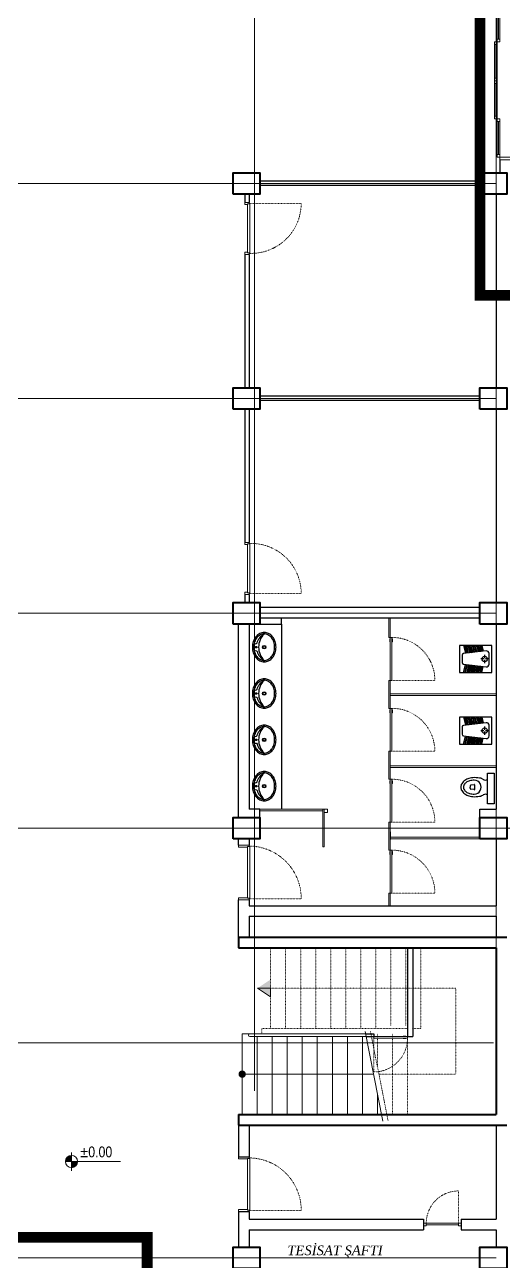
# Model space of a CAD drawing. Header units: centimetres. Extents: x 405464 to 563355, y 50011 to 66875.
# Drawn here: x 505060 to 505952, y 54713 to 57015 of the extents above; entities that cross this region are included whole.
import ezdxf

# ---------------------------------------------------------------- set-up
doc = ezdxf.new("R2010")
doc.units = ezdxf.units.CM
doc.linetypes.add('DASHDOT', pattern=[25.4, 12.7, -6.35, 0, -6.35])
doc.linetypes.add('DOT', pattern=[0.25, 0, -0.25])
doc.layers.get('0').update_dxf_attribs({"lineweight": 9})
for name, color, linetype, lineweight in [('0-KRCN-MİMARİ-220526', 8, 'Continuous', 9), ('A_Aks', 30, 'DASHDOT', 9), ('A_Arka', 8, 'Continuous', 9), ('A_Bölme-Ex', 33, 'Continuous', 13), ('A_Duvar-alçiplak', 3, 'Continuous', 30), ('A_Duvar-Ex', 2, 'Continuous', 30), ('A_Islak Hacim', 162, 'Continuous', 25), ('A_Kapı Doğrama-Ex', 32, 'Continuous', 15), ('A_Kolon', 6, 'Continuous', 40), ('A_Korkuluk', 24, 'Continuous', 15), ('A_Mahal', 254, 'Continuous', 9), ('A_Merdiven', 61, 'Continuous', 13), ('A_Pencere Doğrama-Ex', 140, 'Continuous', 15), ('A_Text', 51, 'Continuous', 9)]:
    doc.layers.add(name, color=color, linetype=linetype, lineweight=lineweight)
doc.styles.add('MAHAL', font='swissc.ttf')
doc.styles.add('notlar', font='timesi.ttf')

# ---------------------------------------------------------------- blocks, each defined once
blk = doc.blocks.new('kott')
h = blk.add_hatch(color=256)
h.paths.add_polyline_path([(0, 11.4, 0.414214), (-11.4, 0), (0, 0)])
h.paths.add_polyline_path([(11.4, 0), (0, 0), (0, -11.4, 0.414214)])
for points in [[(0, 17.1), (0, -17.1)], [(-11.4, 0), (91.4, 0)]]:
    blk.add_lwpolyline(points)
blk.add_circle((0, 0), 11.4)
at = {"layer": 'A_Pencere Doğrama-Ex', "style": 'MAHAL'}
blk.add_attdef('KOT', (14.4, 10.8), '', height=20, dxfattribs=at)
blk = doc.blocks.new('a_aks')
at = {"layer": 'A_Aks', "color": 8, "ltscale": 200}
for p, q in [((1130, 5308), (1130, -831.1)), ((1580, 5308), (1580, -831.1)), ((-743.4, 4457), (1580, 4457)), ((-743.4, 4057), (1580, 4057)), ((-743.4, 3657), (1580, 3657)), ((-743.4, 3257), (12633.6, 3257)), ((-743.4, 2857), (1575, 2857)), ((-743.4, 2457), (1580, 2457))]:
    blk.add_line(p, q, dxfattribs=at)
blk = doc.blocks.new('mimari_yeni_durum')
at = {"layer": 'A_Korkuluk'}
h = blk.add_hatch(color=8, dxfattribs=at)
h.paths.add_polyline_path([(1160, 2959), (1160, 2942.9), (1135.7, 2959)])
h.paths.add_polyline_path([(1160, 2959), (1160, 2975.1), (1135.7, 2959)])
at = {"color": 8}
for p, q in [((1120, 4422), (1112, 4422)), ((1112, 4422), (1112, 4418)), ((1120, 4419), (1120, 4422)), ((1112, 4418), (1117, 4418)), ((1120, 4419), (1117, 4419)), ((1117, 4419), (1117, 4328)), ((1117, 4418), (1117, 4419)), ((1117, 4419), (1120, 4419)), ((1121, 4420), (1120, 4420)), ((1120, 4420), (1120, 4419)), ((1121, 4419), (1121, 4420)), ((1121, 4327), (1121, 4419)), ((1112, 4329), (1117, 4329)), ((1112, 4329), (1112, 4325)), ((1117, 4329), (1117, 4328)), ((1120, 4325), (1112, 4325)), ((1117, 4328), (1120, 4328)), ((1117, 4328), (1120, 4328)), ((1120, 4328), (1120, 4327)), ((1120, 4328), (1120, 4325)), ((1120, 4327), (1121, 4327)), ((1120, 4325), (1120, 4325)), ((1120, 3789), (1112, 3789)), ((1112, 3785), (1112, 3789)), ((1112, 3785), (1117, 3785)), ((1117, 3786), (1120, 3786)), ((1117, 3695), (1117, 3786)), ((1117, 3786), (1120, 3786)), ((1117, 3785), (1117, 3786)), ((1120, 3786), (1120, 3789)), ((1120, 3789), (1120, 3789)), ((1120, 3786), (1120, 3787)), ((1120, 3787), (1121, 3787)), ((1121, 3787), (1121, 3695)), ((1112, 3696), (1117, 3696)), ((1112, 3692), (1112, 3696)), ((1120, 3692), (1112, 3692)), ((1117, 3696), (1117, 3695)), ((1120, 3695), (1117, 3695)), ((1117, 3695), (1120, 3695)), ((1120, 3694), (1120, 3695)), ((1120, 3695), (1120, 3692)), ((1121, 3694), (1120, 3694)), ((1121, 3695), (1121, 3694)), ((1120, 3225.5), (1100, 3225.5)), ((1100, 3221.5), (1100, 3225.5)), ((1120, 3222.5), (1120, 3225.5)), ((1120, 3225.5), (1120, 3225.5)), ((1120, 3222.5), (1120, 3223.5)), ((1120, 3223.5), (1121, 3223.5)), ((1121, 3223.5), (1121, 3126.5)), ((1100, 3221.5), (1117, 3221.5)), ((1117, 3222.5), (1120, 3222.5)), ((1117, 3126.5), (1117, 3222.5)), ((1117, 3222.5), (1120, 3222.5)), ((1117, 3221.5), (1117, 3222.5)), ((1100, 3127.5), (1117, 3127.5)), ((1100, 3123.5), (1100, 3127.5)), ((1120, 3123.5), (1100, 3123.5)), ((1117, 3127.5), (1117, 3126.5)), ((1120, 3126.5), (1117, 3126.5)), ((1117, 3126.5), (1120, 3126.5)), ((1120, 3125.5), (1120, 3126.5)), ((1120, 3126.5), (1120, 3123.5)), ((1121, 3125.5), (1120, 3125.5)), ((1121, 3126.5), (1121, 3125.5)), ((1120, 2645), (1100, 2645)), ((1100, 2641), (1100, 2645)), ((1100, 2641), (1117, 2641)), ((1117, 2642), (1120, 2642)), ((1117, 2546), (1117, 2642)), ((1117, 2642), (1120, 2642)), ((1117, 2641), (1117, 2642)), ((1120, 2642), (1120, 2645)), ((1120, 2645), (1120, 2645)), ((1120, 2642), (1120, 2643)), ((1120, 2643), (1121, 2643)), ((1121, 2643), (1121, 2546)), ((1100, 2547), (1117, 2547)), ((1100, 2543), (1100, 2547)), ((1120, 2543), (1100, 2543)), ((1117, 2547), (1117, 2546)), ((1120, 2546), (1117, 2546)), ((1117, 2546), (1120, 2546)), ((1120, 2545), (1120, 2546)), ((1120, 2546), (1120, 2543)), ((1121, 2545), (1120, 2545)), ((1121, 2546), (1121, 2545))]:
    blk.add_line(p, q, dxfattribs=at)
at = {"color": 8, "linetype": 'DOT'}
blk.add_line((1510, 2521.5), (1510, 2581.5), dxfattribs=at)
for points in [[(1120, 4420), (1217, 4420)], [(1120, 3694), (1217, 3694)], [(1120, 3125.5), (1217, 3125.5)], [(1120, 2545), (1217, 2545)]]:
    blk.add_lwpolyline(points, dxfattribs=at)
at = {"color": 8, "ltscale": 10}
for points in [[(1386, 3532), (1386, 3612), (1383, 3612), (1383, 3532)], [(1386, 3400), (1386, 3480), (1383, 3480), (1383, 3400)], [(1386, 3268), (1386, 3348), (1383, 3348), (1383, 3268)], [(1386, 3136), (1386, 3216), (1383, 3216), (1383, 3136)]]:
    blk.add_lwpolyline(points, close=True, dxfattribs=at)
at = {"color": 8, "linetype": 'DOT'}
for points in [[(1386, 3612, -0.414214), (1466, 3532), (1386, 3532)], [(1386, 3480, -0.414214), (1466, 3400), (1386, 3400)], [(1386, 3348, -0.414214), (1466, 3268), (1386, 3268)], [(1386, 3216, -0.414214), (1466, 3136), (1386, 3136)]]:
    blk.add_lwpolyline(points, format="xyb", dxfattribs=at)
at = {"color": 8}
for points in [[(1445, 2516.5), (1450, 2516.5), (1450, 2521.5), (1445, 2521.5)], [(1450, 2521.5), (1510, 2521.5), (1510, 2518.5), (1450, 2518.5)], [(1510, 2516.5), (1515, 2516.5), (1515, 2521.5), (1510, 2521.5)]]:
    blk.add_lwpolyline(points, close=True, dxfattribs=at)
at = {"color": 8, "linetype": 'DOT'}
for centre, radius, start, end in [((1123.5, 4420.5), 93.5, 267.7987, 359.7206), ((1123.5, 3693.5), 93.5, 0.2794, 92.2013), ((1119.3, 3125.8), 97.7, 359.8301, 89.6509), ((1119.3, 2545.3), 97.7, 359.8301, 89.6509), ((1510, 2521.5), 60, 90, 180)]:
    blk.add_arc(centre, radius, start, end, dxfattribs=at)
at = {"layer": 'A_Arka', "color": 8}
for points in [[(1582, 4791), (1582, 4720.9), (1587, 4720.9), (1587, 4791)], [(1577, 4648.5), (1577, 4720.9), (1582, 4720.9), (1582, 4648.5)], [(1577, 4577.3), (1577, 4648.5), (1582, 4648.5), (1582, 4577.3)], [(1582, 4506), (1582, 4577.3), (1587, 4577.3), (1587, 4506)]]:
    blk.add_lwpolyline(points, close=True, dxfattribs=at)
for points in [[(1383, 3609.2), (1382.2, 3609.2), (1382.2, 3603.8), (1383, 3603.8)], [(1386, 3609.2), (1386.8, 3609.2), (1386.8, 3603.8), (1386, 3603.8)], [(1383, 3477.2), (1382.2, 3477.2), (1382.2, 3471.8), (1383, 3471.8)], [(1386, 3477.2), (1386.8, 3477.2), (1386.8, 3471.8), (1386, 3471.8)], [(1383, 3345.2), (1382.2, 3345.2), (1382.2, 3339.8), (1383, 3339.8)], [(1386, 3345.2), (1386.8, 3345.2), (1386.8, 3339.8), (1386, 3339.8)], [(1383, 3213.2), (1382.2, 3213.2), (1382.2, 3207.8), (1383, 3207.8)], [(1386, 3213.2), (1386.8, 3213.2), (1386.8, 3207.8), (1386, 3207.8)], [(1412.2, 2869), (1412.2, 2869.8), (1406.8, 2869.8), (1406.8, 2869)], [(1412.2, 2866), (1412.2, 2865.2), (1406.8, 2865.2), (1406.8, 2866)]]:
    blk.add_lwpolyline(points, dxfattribs=at)
at = {"layer": 'A_Bölme-Ex', "color": 8}
for p, q in [((1380, 3648), (1380, 3612)), ((1383, 3648), (1383, 3612)), ((1380, 3612), (1383, 3612)), ((1380, 3532), (1380, 3480)), ((1380, 3532), (1383, 3532)), ((1383, 3532), (1383, 3480)), ((1383, 3507), (1580, 3507)), ((1383, 3504), (1580, 3504)), ((1380, 3400), (1380, 3348)), ((1380, 3400), (1383, 3400)), ((1383, 3400), (1383, 3348)), ((1383, 3373), (1580, 3373)), ((1383, 3370), (1580, 3370)), ((1140, 3292), (1260, 3292)), ((1257, 3289), (1140, 3289)), ((1257, 3222), (1257, 3292)), ((1260, 3292), (1260, 3222)), ((1380, 3268), (1380, 3216)), ((1383, 3268), (1383, 3216)), ((1383, 3240), (1550, 3240)), ((1383, 3237), (1550, 3237)), ((1260, 3222), (1257, 3222)), ((1380, 3136), (1380, 3112)), ((1383, 3136), (1383, 3112))]:
    blk.add_line(p, q, dxfattribs=at)
for points in [[(1383, 3480), (1380, 3480)], [(1383, 3348), (1380, 3348)], [(1383, 3268), (1380, 3268)], [(1383, 3216), (1380, 3216)], [(1383, 3136), (1380, 3136)]]:
    blk.add_lwpolyline(points, dxfattribs=at)
blk.add_lwpolyline([(1260, 3286), (1266, 3286), (1266, 3292), (1260, 3292)], close=True, dxfattribs=at)
at = {"layer": 'A_Duvar-alçiplak', "color": 8}
for p, q in [((1587, 4501), (1587, 4477)), ((1140, 4462), (1550, 4462)), ((1140, 4454), (1550, 4454)), ((1112, 4437), (1112, 4422)), ((1120, 4437), (1120, 4422)), ((1580, 4437), (1580, 4077)), ((1112, 4325), (1112, 4077)), ((1120, 4325), (1120, 4077)), ((1550, 4061), (1140, 4061)), ((1550, 4053), (1140, 4053)), ((1112, 4037), (1112, 3789)), ((1120, 4037), (1120, 3789)), ((1580, 4037), (1580, 3677)), ((1112, 3692), (1112, 3677)), ((1120, 3692), (1120, 3677)), ((1550, 3668), (1140, 3668)), ((1180, 3637), (1180, 3648)), ((1100, 3277), (1100, 3637)), ((1140, 3637), (1180, 3637)), ((1100, 3225.5), (1100, 3237)), ((1100, 3054), (1100, 3123.5)), ((1415, 3034), (1415, 2869)), ((1425, 3034), (1425, 2869)), ((1336.9, 2874), (1352, 2874)), ((1337.9, 2869), (1352, 2869)), ((1352, 2874), (1352, 2869)), ((1415, 2869), (1425, 2869)), ((1100, 2704), (1100, 2645)), ((1120, 2704), (1120, 2645)), ((1580, 2704), (1580, 2529)), ((1100, 2645), (1120, 2645)), ((1100, 2543), (1100, 2477)), ((1100, 2543), (1120, 2543)), ((1120, 2543), (1120, 2529)), ((1120, 2529), (1445, 2529)), ((1445, 2529), (1445, 2509)), ((1515, 2529), (1515, 2509)), ((1515, 2529), (1580, 2529))]:
    blk.add_line(p, q, dxfattribs=at)
at = {"layer": 'A_Duvar-Ex', "color": 8}
for p, q in [((1550, 3648), (1140, 3648)), ((1120, 3637), (1120, 3292)), ((1580, 3637), (1580, 3292)), ((1140, 3292), (1120, 3292)), ((1140, 3277), (1140, 3292)), ((1550, 3277), (1550, 3292)), ((1550, 3292), (1580, 3292)), ((1383, 3250), (1383, 3240)), ((1383, 3248.5), (1383, 3235.5)), ((1120, 3237), (1120, 3225.5)), ((1580, 3237), (1580, 3112)), ((1120, 3123.5), (1120, 3112)), ((1120, 3112), (1580, 3112)), ((1120, 3093), (1580, 3093)), ((1120, 3093), (1120, 3054)), ((1580, 3093), (1580, 3054)), ((1120, 2509), (1120, 2477)), ((1120, 2509), (1445, 2509)), ((1515, 2509), (1580, 2509)), ((1580, 2509), (1580, 2477))]:
    blk.add_line(p, q, dxfattribs=at)
at = {"layer": 'A_Islak Hacim', "color": 8}
for p, q in [((1180, 3637), (1180, 3292)), ((1519.4, 3597), (1523.1, 3582.2)), ((1553.4, 3597), (1556.1, 3586.2)), ((1557.3, 3571.9), (1551.7, 3571.9)), ((1558.9, 3573.2), (1558.9, 3579.5)), ((1558.9, 3564.1), (1558.9, 3570.4)), ((1565.6, 3571.9), (1560.2, 3571.9)), ((1519.4, 3547), (1523.1, 3561.8)), ((1553.4, 3547), (1556.1, 3557.8)), ((1519.4, 3463.5), (1523.1, 3448.7)), ((1553.4, 3463.5), (1556.1, 3452.7)), ((1557.3, 3438.4), (1551.7, 3438.4)), ((1558.9, 3439.7), (1558.9, 3446)), ((1558.9, 3430.6), (1558.9, 3436.9)), ((1565.6, 3438.4), (1560.2, 3438.4)), ((1519.4, 3413.5), (1523.1, 3428.3)), ((1553.4, 3413.5), (1556.1, 3424.3))]:
    blk.add_line(p, q, dxfattribs=at)
at = {"layer": 'A_Islak Hacim', "color": 8, "ltscale": 3}
for p, q in [((1552.3, 3349.8), (1556.3, 3347.5)), ((1531.5, 3335.3), (1531.5, 3333.3)), ((1531.5, 3331.2), (1531.5, 3333.3)), ((1540, 3337.5), (1532.9, 3336.8)), ((1540, 3329), (1532.9, 3329.7)), ((1552.3, 3316.8), (1556.3, 3319))]:
    blk.add_line(p, q, dxfattribs=at)
at = {"layer": 'A_Islak Hacim', "color": 8}
for points in [[(1148, 3621.1, 0.119068), (1139.8, 3619.2, 0.10477), (1132.4, 3613.1, 0.089357), (1127.7, 3604.5, 0.080856), (1126, 3593.9, 0.080856), (1127.7, 3583.2, 0.089357), (1132.4, 3574.6, 0.10477), (1139.8, 3568.6, 0.119068), (1148, 3566.6, 0.119068), (1156.2, 3568.6, 0.10477), (1163.6, 3574.6, 0.089357), (1168.3, 3583.2, 0.080856), (1170, 3593.9, 0.080856), (1168.3, 3604.5, 0.089357), (1163.6, 3613.1, 0.10477), (1156.2, 3619.2, 0.119068)], [(1148, 3618.6, 0.119068), (1141, 3616.9, 0.10477), (1134.4, 3611.6, 0.089357), (1130.1, 3603.8, 0.080856), (1128.5, 3593.9, 0.080856), (1130.1, 3584, 0.089357), (1134.4, 3576.2, 0.10477), (1141, 3570.8, 0.119068), (1148, 3569.1, 0.119068), (1155, 3570.8, 0.10477), (1161.6, 3576.2, 0.089357), (1165.9, 3584, 0.080856), (1167.5, 3593.9, 0.080856), (1165.9, 3603.8, 0.089357), (1161.6, 3611.6, 0.10477), (1155, 3616.9, 0.119068)], [(1567, 3581.9, 0.449642), (1561.4, 3586.8), (1519.6, 3581.8, 0.379651), (1517, 3578.8), (1517, 3565.2, 0.379651), (1519.6, 3562.2), (1561.4, 3557.2, 0.449642), (1567, 3562.1)], [(1148, 3534.9, 0.119068), (1139.8, 3532.9, 0.10477), (1132.4, 3526.9, 0.089357), (1127.7, 3518.3, 0.080856), (1126, 3507.6, 0.080856), (1127.7, 3497, 0.089357), (1132.4, 3488.4, 0.10477), (1139.8, 3482.3, 0.119068), (1148, 3480.4, 0.119068), (1156.2, 3482.3, 0.10477), (1163.6, 3488.4, 0.089357), (1168.3, 3497, 0.080856), (1170, 3507.6, 0.080856), (1168.3, 3518.3, 0.089357), (1163.6, 3526.9, 0.10477), (1156.2, 3532.9, 0.119068)], [(1148, 3532.4, 0.119068), (1141, 3530.7, 0.10477), (1134.4, 3525.3, 0.089357), (1130.1, 3517.5, 0.080856), (1128.5, 3507.6, 0.080856), (1130.1, 3497.7, 0.089357), (1134.4, 3489.9, 0.10477), (1141, 3484.6, 0.119068), (1148, 3482.9, 0.119068), (1155, 3484.6, 0.10477), (1161.6, 3489.9, 0.089357), (1165.9, 3497.7, 0.080856), (1167.5, 3507.6, 0.080856), (1165.9, 3517.5, 0.089357), (1161.6, 3525.3, 0.10477), (1155, 3530.7, 0.119068)], [(1567, 3448.4, 0.449642), (1561.4, 3453.3), (1519.6, 3448.3, 0.379651), (1517, 3445.3), (1517, 3431.7, 0.379651), (1519.6, 3428.7), (1561.4, 3423.7, 0.449642), (1567, 3428.6)], [(1148, 3448.6, 0.119068), (1139.8, 3446.7, 0.10477), (1132.4, 3440.6, 0.089357), (1127.7, 3432, 0.080856), (1126, 3421.4, 0.080856), (1127.7, 3410.7, 0.089357), (1132.4, 3402.1, 0.10477), (1139.8, 3396.1, 0.119068), (1148, 3394.1, 0.119068), (1156.2, 3396.1, 0.10477), (1163.6, 3402.1, 0.089357), (1168.3, 3410.7, 0.080856), (1170, 3421.4, 0.080856), (1168.3, 3432, 0.089357), (1163.6, 3440.6, 0.10477), (1156.2, 3446.7, 0.119068)], [(1148, 3446.1, 0.119068), (1141, 3444.4, 0.10477), (1134.4, 3439.1, 0.089357), (1130.1, 3431.3, 0.080856), (1128.5, 3421.4, 0.080856), (1130.1, 3411.5, 0.089357), (1134.4, 3403.7, 0.10477), (1141, 3398.3, 0.119068), (1148, 3396.6, 0.119068), (1155, 3398.3, 0.10477), (1161.6, 3403.7, 0.089357), (1165.9, 3411.5, 0.080856), (1167.5, 3421.4, 0.080856), (1165.9, 3431.3, 0.089357), (1161.6, 3439.1, 0.10477), (1155, 3444.4, 0.119068)], [(1148, 3362.4, 0.119068), (1139.8, 3360.4, 0.10477), (1132.4, 3354.4, 0.089357), (1127.7, 3345.8, 0.080856), (1126, 3335.1, 0.080856), (1127.7, 3324.5, 0.089357), (1132.4, 3315.9, 0.10477), (1139.8, 3309.8, 0.119068), (1148, 3307.9, 0.119068), (1156.2, 3309.8, 0.10477), (1163.6, 3315.9, 0.089357), (1168.3, 3324.5, 0.080856), (1170, 3335.1, 0.080856), (1168.3, 3345.8, 0.089357), (1163.6, 3354.4, 0.10477), (1156.2, 3360.4, 0.119068)], [(1148, 3359.9, 0.119068), (1141, 3358.2, 0.10477), (1134.4, 3352.8, 0.089357), (1130.1, 3345, 0.080856), (1128.5, 3335.1, 0.080856), (1130.1, 3325.2, 0.089357), (1134.4, 3317.4, 0.10477), (1141, 3312.1, 0.119068), (1148, 3310.4, 0.119068), (1155, 3312.1, 0.10477), (1161.6, 3317.4, 0.089357), (1165.9, 3325.2, 0.080856), (1167.5, 3335.1, 0.080856), (1165.9, 3345, 0.089357), (1161.6, 3352.8, 0.10477), (1155, 3358.2, 0.119068)]]:
    blk.add_lwpolyline(points, format="xyb", close=True, dxfattribs=at)
for points in [[(1129.5, 3601.9, 0.795694), (1134.6, 3601.9, -0.172994), (1148, 3618.6, -0.172994)], [(1525, 3582.5), (1521.9, 3594.8, -0.845474), (1523.9, 3595.2), (1527, 3582.7)], [(1528.9, 3582.9), (1525.9, 3594.8, -0.845474), (1527.9, 3595.2), (1530.9, 3583.2)], [(1532.8, 3583.4), (1529.9, 3594.8, -0.845474), (1531.9, 3595.2), (1534.8, 3583.6)], [(1536.7, 3583.9), (1533.9, 3594.8, -0.845474), (1535.9, 3595.2), (1538.6, 3584.1)], [(1540.6, 3584.3), (1537.9, 3594.8, -0.845474), (1539.9, 3595.2), (1542.5, 3584.6)], [(1544.5, 3584.8), (1541.9, 3594.8, -0.845474), (1543.9, 3595.2), (1546.4, 3585)], [(1548.3, 3585.3), (1545.9, 3594.8, -0.845474), (1547.9, 3595.2), (1550.3, 3585.5)], [(1552.2, 3585.7), (1549.9, 3594.8, -0.845474), (1551.9, 3595.2), (1554.2, 3586)], [(1129.5, 3585.9, -0.795694), (1134.6, 3585.9, 0.172994), (1148, 3569.1, 0.172994)], [(1525, 3561.5), (1521.9, 3549.2, 0.845474), (1523.9, 3548.8), (1527, 3561.3)], [(1528.9, 3561.1), (1525.9, 3549.2, 0.845474), (1527.9, 3548.8), (1530.9, 3560.8)], [(1532.8, 3560.6), (1529.9, 3549.2, 0.845474), (1531.9, 3548.8), (1534.8, 3560.4)], [(1536.7, 3560.1), (1533.9, 3549.2, 0.845474), (1535.9, 3548.8), (1538.6, 3559.9)], [(1540.6, 3559.7), (1537.9, 3549.2, 0.845474), (1539.9, 3548.8), (1542.5, 3559.4)], [(1544.5, 3559.2), (1541.9, 3549.2, 0.845474), (1543.9, 3548.8), (1546.4, 3559)], [(1548.3, 3558.7), (1545.9, 3549.2, 0.845474), (1547.9, 3548.8), (1550.3, 3558.5)], [(1552.2, 3558.3), (1549.9, 3549.2, 0.845474), (1551.9, 3548.8), (1554.2, 3558)], [(1129.5, 3515.6, 0.795694), (1134.6, 3515.6, -0.172994), (1148, 3532.4, -0.172994)], [(1129.5, 3499.6, -0.795694), (1134.6, 3499.6, 0.172994), (1148, 3482.9, 0.172994)], [(1525, 3449), (1521.9, 3461.3, -0.845474), (1523.9, 3461.7), (1527, 3449.2)], [(1528.9, 3449.4), (1525.9, 3461.3, -0.845474), (1527.9, 3461.7), (1530.9, 3449.7)], [(1532.8, 3449.9), (1529.9, 3461.3, -0.845474), (1531.9, 3461.7), (1534.8, 3450.1)], [(1536.7, 3450.4), (1533.9, 3461.3, -0.845474), (1535.9, 3461.7), (1538.6, 3450.6)], [(1540.6, 3450.8), (1537.9, 3461.3, -0.845474), (1539.9, 3461.7), (1542.5, 3451.1)], [(1544.5, 3451.3), (1541.9, 3461.3, -0.845474), (1543.9, 3461.7), (1546.4, 3451.5)], [(1548.3, 3451.8), (1545.9, 3461.3, -0.845474), (1547.9, 3461.7), (1550.3, 3452)], [(1552.2, 3452.2), (1549.9, 3461.3, -0.845474), (1551.9, 3461.7), (1554.2, 3452.5)], [(1129.5, 3429.4, 0.795694), (1134.6, 3429.4, -0.172994), (1148, 3446.1, -0.172994)], [(1129.5, 3413.4, -0.795694), (1134.6, 3413.4, 0.172994), (1148, 3396.6, 0.172994)], [(1525, 3428), (1521.9, 3415.7, 0.845474), (1523.9, 3415.3), (1527, 3427.8)], [(1528.9, 3427.6), (1525.9, 3415.7, 0.845474), (1527.9, 3415.3), (1530.9, 3427.3)], [(1532.8, 3427.1), (1529.9, 3415.7, 0.845474), (1531.9, 3415.3), (1534.8, 3426.9)], [(1536.7, 3426.6), (1533.9, 3415.7, 0.845474), (1535.9, 3415.3), (1538.6, 3426.4)], [(1540.6, 3426.2), (1537.9, 3415.7, 0.845474), (1539.9, 3415.3), (1542.5, 3425.9)], [(1544.5, 3425.7), (1541.9, 3415.7, 0.845474), (1543.9, 3415.3), (1546.4, 3425.5)], [(1548.3, 3425.2), (1545.9, 3415.7, 0.845474), (1547.9, 3415.3), (1550.3, 3425)], [(1552.2, 3424.8), (1549.9, 3415.7, 0.845474), (1551.9, 3415.3), (1554.2, 3424.5)], [(1129.5, 3343.1, 0.795694), (1134.6, 3343.1, -0.172994), (1148, 3359.9, -0.172994)], [(1129.5, 3327.1, -0.795694), (1134.6, 3327.1, 0.172994), (1148, 3310.4, 0.172994)]]:
    blk.add_lwpolyline(points, format="xyb", dxfattribs=at)
for points in [[(1572, 3547), (1572, 3597), (1512, 3597), (1512, 3547)], [(1572, 3413.5), (1572, 3463.5), (1512, 3463.5), (1512, 3413.5)]]:
    blk.add_lwpolyline(points, close=True, dxfattribs=at)
at = {"layer": 'A_Islak Hacim', "color": 8, "ltscale": 0.5}
blk.add_lwpolyline([(1564.2, 3302.4), (1564.2, 3359.6), (1576.6, 3359.6), (1576.6, 3302.4)], close=True, dxfattribs=at)
at = {"layer": 'A_Islak Hacim', "color": 8}
for centre, radius in [((1133.1, 3593.9), 1.5), ((1148, 3593.9), 3.25), ((1148, 3593.9), 2.25), ((1558.8, 3572), 5), ((1133.1, 3507.6), 1.5), ((1148, 3507.6), 3.25), ((1148, 3507.6), 2.25), ((1558.8, 3438.5), 5), ((1133.1, 3421.4), 1.5), ((1148, 3421.4), 3.25), ((1148, 3421.4), 2.25), ((1148, 3335.1), 3.25), ((1133.1, 3335.1), 1.5), ((1148, 3335.1), 2.25)]:
    blk.add_circle(centre, radius, dxfattribs=at)
for centre in [(1172.4, 3593.9), (1172.4, 3507.6), (1172.4, 3421.4), (1172.4, 3335.1)]:
    blk.add_arc(centre, 34.8, 134.5864, 225.4136, dxfattribs=at)
at = {"layer": 'A_Islak Hacim', "color": 8, "ltscale": 3}
for centre, radius, start, end in [((1527.1, 3333.3), 12.8, 149.7407, 180), ((1533, 3329.8), 19.6, 125.3748, 149.7407), ((1533, 3329.8), 14.8, 125.3748, 149.7407), ((1536.8, 3324.4), 26.2, 106.3882, 125.3748), ((1536.8, 3324.4), 21.5, 106.3882, 125.3748), ((1539.3, 3315.9), 35.1, 90, 106.3882), ((1539.3, 3315.9), 30.3, 90, 106.3882), ((1538.3, 3272.2), 78.8, 79.718, 89.2227), ((1539.3, 3333.3), 13, 270, 90), ((1539.3, 3337.8), 0.423, 31.2227, 90), ((1560.2, 3354.5), 8, 240.1887, 299.5568), ((1527.1, 3333.3), 12.8, 180, 210.2593), ((1533, 3336.7), 19.6, 210.2593, 234.6252), ((1527.1, 3333.3), 8.05, 149.7407, 180), ((1527.1, 3333.3), 8.05, 180, 210.2593), ((1533, 3336.7), 14.8, 210.2593, 234.6252), ((1536.8, 3342.1), 26.2, 234.6252, 253.6118), ((1536.8, 3342.1), 21.5, 234.6252, 253.6118), ((1539.3, 3350.6), 35.1, 253.6118, 270), ((1539.3, 3350.6), 30.3, 253.6118, 270), ((1533, 3335.3), 1.5, 95.8505, 180), ((1533, 3331.2), 1.5, 180, 264.1495), ((1539.3, 3328.7), 0.423, 270, 328.7773), ((1538.3, 3394.3), 78.8, 270.7773, 280.282), ((1535.8, 3335.7), 4.59, 14.0945, 31.2227), ((1535.8, 3330.8), 4.59, 328.7773, 345.9055), ((1530, 3334.2), 10.6, 5.9375, 14.0945), ((1530, 3332.3), 10.6, 345.9055, 354.0625), ((1520.7, 3333.3), 19.9, 0, 5.9375), ((1520.7, 3333.3), 19.9, 354.0625, 0), ((1560.2, 3312.2), 7.87, 59.5698, 120.0732)]:
    blk.add_arc(centre, radius, start, end, dxfattribs=at)
at = {"layer": 'A_Kapı Doğrama-Ex', "color": 8, "linetype": 'DOT'}
for p, q in [((1160, 2959), (1505, 2959)), ((1505, 2959), (1505, 2799)), ((1361.8, 2799), (1505, 2799))]:
    blk.add_line(p, q, dxfattribs=at)
at = {"layer": 'A_Kapı Doğrama-Ex', "color": 8, "ltscale": 10}
blk.add_lwpolyline([(1352, 2866), (1415, 2866), (1415, 2869), (1352, 2869)], close=True, dxfattribs=at)
at = {"layer": 'A_Kapı Doğrama-Ex', "color": 8, "linetype": 'DOT'}
blk.add_lwpolyline([(1415, 2866, -0.414214), (1352, 2803), (1352, 2866)], format="xyb", dxfattribs=at)
at = {"layer": 'A_Kolon', "color": 8}
for p, q in [((1100, 3054), (1100, 3034)), ((1100, 3054), (1600, 3054)), ((1100, 3034), (1580, 3034)), ((1580, 3034), (1580, 2724)), ((1100, 2724), (1100, 2704)), ((1100, 2724), (1580, 2724)), ((1100, 2704), (1600, 2704))]:
    blk.add_line(p, q, dxfattribs=at)
for points in [[(1090, 4437), (1090, 4477), (1140, 4477), (1140, 4437), (1090, 4437)], [(1550, 4437), (1550, 4477), (1600, 4477), (1600, 4437), (1550, 4437)], [(1090, 4037), (1090, 4077), (1140, 4077), (1140, 4037), (1090, 4037)], [(1550, 4037), (1550, 4077), (1600, 4077), (1600, 4037), (1550, 4037)], [(1090, 3637), (1090, 3677), (1140, 3677), (1140, 3637), (1090, 3637)], [(1550, 3637), (1550, 3677), (1600, 3677), (1600, 3637), (1550, 3637)], [(1090, 3237), (1090, 3277), (1140, 3277), (1140, 3237), (1090, 3237)], [(1550, 3237), (1550, 3277), (1600, 3277), (1600, 3237), (1550, 3237)], [(1090, 2437), (1090, 2477), (1140, 2477), (1140, 2437), (1090, 2437)], [(1550, 2437), (1550, 2477), (1600, 2477), (1600, 2437), (1550, 2437)]]:
    blk.add_lwpolyline(points, dxfattribs=at)
at = {"layer": 'A_Korkuluk', "color": 8}
for p, q in [((1121, 2874), (1336.9, 2874)), ((1121, 2869), (1337.9, 2869)), ((1107, 2799), (1351.8, 2799))]:
    blk.add_line(p, q, dxfattribs=at)
blk.add_lwpolyline([(1160, 2959), (1160, 2942.9), (1135.7, 2959)], close=True, dxfattribs=at)
at = {"layer": 'A_Korkuluk', "color": 8, "const_width": 6.81}
blk.add_lwpolyline([(1110.4, 2799, -1), (1103.6, 2799, -1)], format="xyb", close=True, dxfattribs=at)
at = {"layer": 'A_Korkuluk', "color": 8}
blk.add_arc((1121, 2871.5), 2.5, 90, 270, dxfattribs=at)
at = {"layer": 'A_Merdiven', "color": 8, "linetype": 'DOT'}
for p, q in [((1160, 3034), (1160, 2884)), ((1188, 3034), (1188, 2884)), ((1216, 3034), (1216, 2884)), ((1244, 3034), (1244, 2884)), ((1272, 3034), (1272, 2884)), ((1300, 3034), (1300, 2884)), ((1328, 3034), (1328, 2884)), ((1356, 3034), (1356, 2884)), ((1384, 3034), (1384, 2889)), ((1412, 3034), (1412, 2889)), ((1440, 3034), (1440, 2884)), ((1143.5, 2884), (1415, 2884)), ((1143.5, 2874), (1143.5, 2884)), ((1346, 2878.4), (1379, 2711.7)), ((1423.5, 2884), (1440, 2884)), ((1359, 2874), (1359, 2812.9)), ((1387, 2874), (1387, 2724)), ((1415, 2874), (1415, 2724))]:
    blk.add_line(p, q, dxfattribs=at)
at = {"layer": 'A_Merdiven', "color": 8}
for p, q in [((1336, 2878.4), (1369, 2711.7)), ((1107, 2874), (1107, 2724)), ((1121, 2874), (1107, 2874)), ((1135, 2869), (1135, 2724)), ((1163, 2869), (1163, 2724)), ((1191, 2869), (1191, 2724)), ((1219, 2869), (1219, 2724)), ((1247, 2869), (1247, 2724)), ((1275, 2869), (1275, 2724)), ((1303, 2869), (1303, 2724)), ((1331, 2869), (1331, 2724)), ((1359, 2762.4), (1359, 2724))]:
    blk.add_line(p, q, dxfattribs=at)
at = {"layer": 'A_Pencere Doğrama-Ex', "color": 8}
for p, q in [((1584.5, 4725.9), (1584.5, 4786)), ((1579.5, 4715.9), (1579.5, 4653.5)), ((1579.5, 4643.5), (1579.5, 4582.3)), ((1584.5, 4572.3), (1584.5, 4511))]:
    blk.add_line(p, q, dxfattribs=at)
for points in [[(1577, 4715.9), (1577, 4720.9), (1582, 4720.9), (1582, 4715.9)], [(1582, 4725.9), (1582, 4720.9), (1587, 4720.9), (1587, 4725.9)], [(1577, 4648.5), (1577, 4653.5), (1582, 4653.5), (1582, 4648.5)], [(1577, 4643.5), (1577, 4648.5), (1582, 4648.5), (1582, 4643.5)], [(1577, 4577.3), (1577, 4582.3), (1582, 4582.3), (1582, 4577.3)], [(1582, 4572.3), (1582, 4577.3), (1587, 4577.3), (1587, 4572.3)], [(1582, 4506), (1582, 4511), (1587, 4511), (1587, 4506)], [(1607, 4501), (1607, 4506), (1587, 4506), (1587, 4501)]]:
    blk.add_lwpolyline(points, close=True, dxfattribs=at)
at = {"layer": 'A_Aks', "color": 8}
blk.add_blockref('a_aks', (0, 0), dxfattribs=at)
at = {"layer": 'A_Mahal', "color": 8}
ref = blk.add_blockref('kott', (788.9, 2636.1), dxfattribs=at)
ref.add_attrib('KOT', '%%p0.00', (804.9, 2644.2), dxfattribs={"layer": 'A_Pencere Doğrama-Ex', "color": 6, "height": 20, "style": 'MAHAL'})
at = {"layer": 'A_Text', "color": 8, "style": 'notlar'}
blk.add_text('TESİSAT ŞAFTI', height=18, dxfattribs=at).set_placement((1191.2, 2461.9))
blk = doc.blocks.new('A$C9e52caec')
at = {"color": 1, "linetype": 'DASHDOT', "ltscale": 250, "true_color": 0xe60000, "const_width": 20}
blk.add_lwpolyline([(50, 2495), (930, 2495), (930, 1707), (1765, 1707), (1765, 4249), (1550, 4249), (1550, 5141.5), (8707, 5141.5), (8707, 2644), (12614.5, 2644), (12614.5, -227.5), (-33, -227.5), (-33, 2495)], close=True, dxfattribs=at)
at = {"color": 8}
blk.add_blockref('mimari_yeni_durum', (0, 0), dxfattribs=at)

msp = doc.modelspace()

# ---------------------------------------------------------------- block references
at = {"layer": '0-KRCN-MİMARİ-220526', "rotation": 359.999999999997}
msp.add_blockref('A$C9e52caec', (504358.3, 52262.4, 74), dxfattribs=at)

doc.saveas('drawing.dxf')
